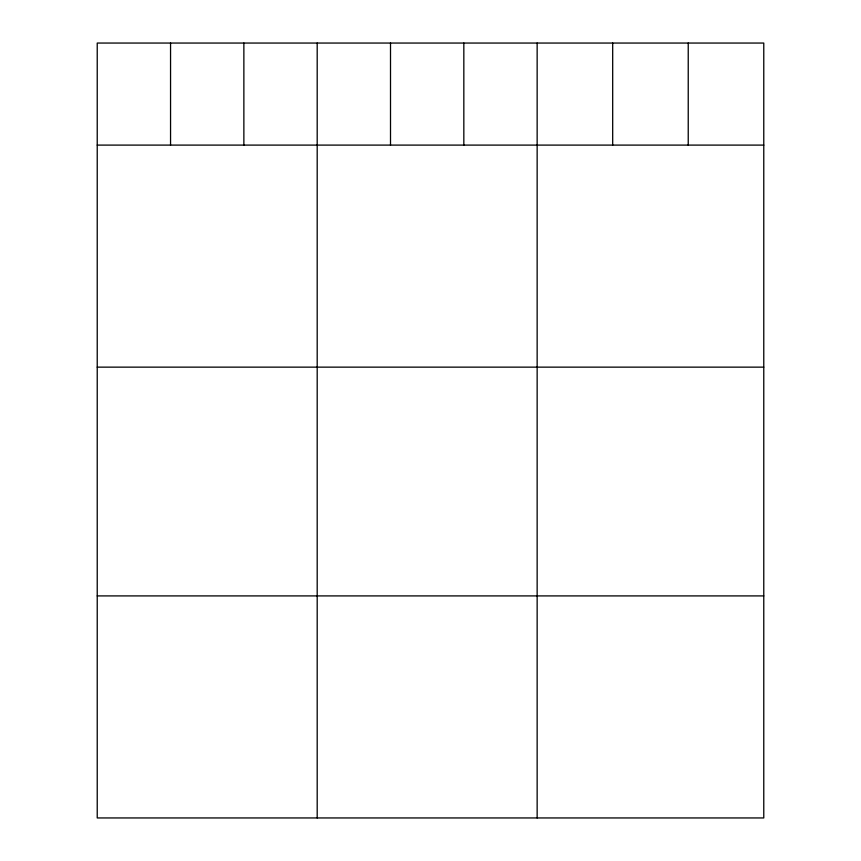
<?xml version="1.0" encoding="UTF-8"?>
<svg xmlns="http://www.w3.org/2000/svg" width="861" height="861" viewBox="0 0 861 861"><rect width="100%" height="100%" fill="white"/><g stroke="black" fill="none" stroke-linecap="round" stroke-linejoin="round"><path stroke-width="1.29" d="M763.772 145.1L763.772 817.95L97.228 817.95L97.228 43.05L763.772 43.05L763.772 145.1L97.228 145.1M97.228 367.141L763.772 367.141M97.228 595.909L763.772 595.909M688.23 43.05L688.23 145.1M612.688 43.05L612.688 145.1M537.146 43.05L537.146 817.95M463.831 43.05L463.831 145.1M390.507 43.05L390.507 145.1M317.192 43.05L317.192 817.95M243.867 43.05L243.867 145.1M170.553 43.05L170.553 145.1"/></g></svg>
